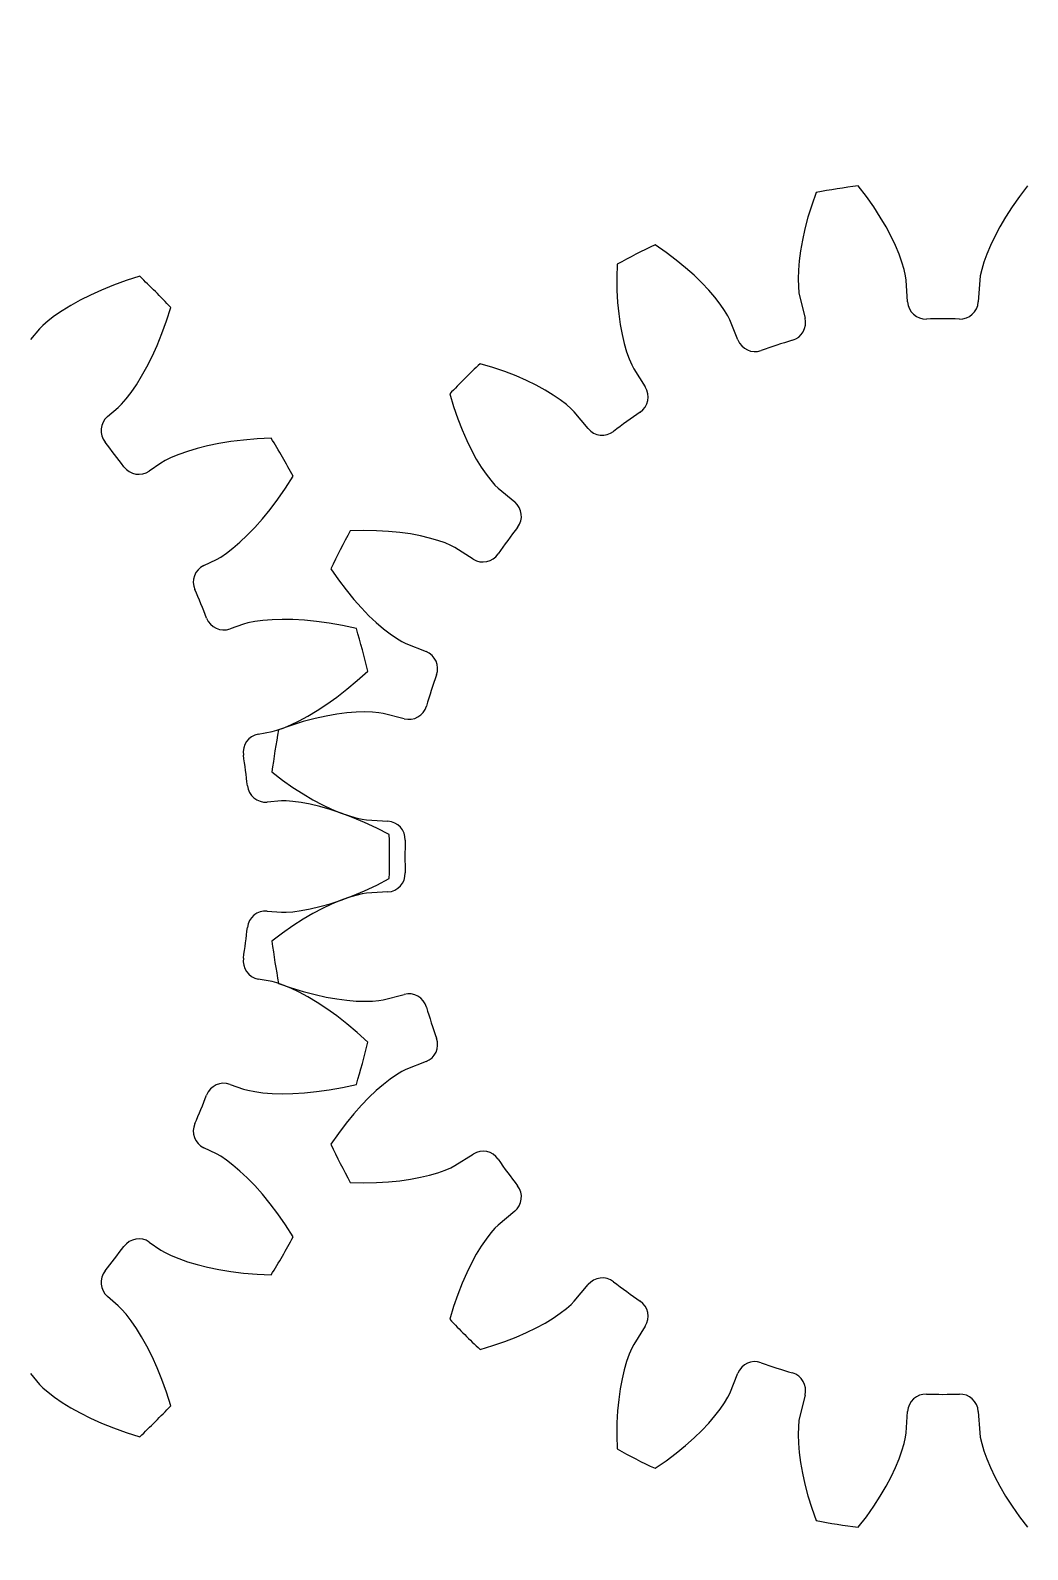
# Model space of a CAD drawing. Header units: millimetres. Extents: x -82 to 82, y -82 to 82.
# Drawn here: x 7.16 to 23.38, y -11.28 to 13.44 of the extents above; entities that cross this region are included whole.
import ezdxf

# ---------------------------------------------------------------- set-up
doc = ezdxf.new("R2010")
doc.units = ezdxf.units.MM

msp = doc.modelspace()

# ---------------------------------------------------------------- linework, layer by layer
at = {"layer": 'outer'}
msp.add_circle((0, 0), 82.428227, dxfattribs=at)
at = {"layer": 'planet'}
for p, q in [((20.754876, 10.74126), (20.623185, 10.913495)), ((23.376815, 10.913495), (23.245124, 10.74126)), ((19.936974, 10.80481), (19.864952, 10.60031)), ((20.873909, 10.572098), (20.754876, 10.74126)), ((23.245124, 10.74126), (23.126091, 10.572098)), ((19.804018, 10.402644), (19.753742, 10.212452)), ((19.864952, 10.60031), (19.804018, 10.402644)), ((20.980497, 10.406751), (20.873909, 10.572098)), ((21.074848, 10.246023), (20.980497, 10.406751)), ((23.019503, 10.406751), (22.925152, 10.246023)), ((23.126091, 10.572098), (23.019503, 10.406751)), ((19.753742, 10.212452), (19.713677, 10.030435)), ((21.157153, 10.090808), (21.074848, 10.246023)), ((22.925152, 10.246023), (22.842847, 10.090808)), ((17.496585, 9.830781), (17.318115, 9.953891)), ((19.713677, 10.030435), (19.683364, 9.857383)), ((21.227583, 9.942147), (21.157153, 10.090808)), ((21.286276, 9.801323), (21.227583, 9.942147)), ((22.772417, 9.942147), (22.713724, 9.801323)), ((22.842847, 10.090808), (22.772417, 9.942147)), ((17.662066, 9.706681), (17.496585, 9.830781)), ((17.814532, 9.582365), (17.662066, 9.706681)), ((19.662319, 9.694233), (19.650017, 9.542165)), ((19.683364, 9.857383), (19.662319, 9.694233)), ((21.333308, 9.670046), (21.286276, 9.801323)), ((21.368658, 9.550858), (21.333308, 9.670046)), ((22.666692, 9.670046), (22.631342, 9.550858)), ((22.713724, 9.801323), (22.666692, 9.670046)), ((16.699076, 9.638475), (16.693772, 9.421727)), ((16.693772, 9.421727), (16.696904, 9.214906)), ((17.953932, 9.458659), (17.814532, 9.582365)), ((18.080173, 9.336474), (17.953932, 9.458659)), ((19.650017, 9.542165), (19.645853, 9.402779)), ((19.645853, 9.402779), (19.649065, 9.278501)), ((21.392084, 9.448371), (21.368658, 9.550858)), ((21.402426, 9.377906), (21.392084, 9.448371)), ((22.607916, 9.448371), (22.597574, 9.377906)), ((22.631342, 9.550858), (22.607916, 9.448371)), ((16.696904, 9.214906), (16.70786, 9.018487)), ((18.193096, 9.216854), (18.080173, 9.336474)), ((18.292432, 9.10106), (18.193096, 9.216854)), ((19.649065, 9.278501), (19.658456, 9.173791)), ((19.658456, 9.173791), (19.670394, 9.103579)), ((21.424804, 9.026719), (21.402426, 9.377906)), ((22.597574, 9.377906), (22.575196, 9.026719)), ((16.70786, 9.018487), (16.726003, 8.832998)), ((18.37773, 8.990741), (18.292432, 9.10106)), ((18.44818, 8.88831), (18.37773, 8.990741)), ((19.670394, 9.103579), (19.757634, 8.762665)), ((16.726003, 8.832998), (16.75065, 8.659048)), ((16.75065, 8.659048), (16.781051, 8.497381)), ((18.50213, 8.798078), (18.44818, 8.88831)), ((18.533741, 8.734258), (18.50213, 8.798078)), ((18.663547, 8.407174), (18.533741, 8.734258)), ((16.781051, 8.497381), (16.816342, 8.348954)), ((16.816342, 8.348954), (16.855455, 8.215103)), ((16.855455, 8.215103), (16.896913, 8.0979)), ((14.679119, 7.957996), (14.471341, 8.019931)), ((14.87485, 7.891107), (14.679119, 7.957996)), ((16.896913, 8.0979), (16.938202, 8.001217)), ((16.938202, 8.001217), (16.971252, 7.938131)), ((16.971252, 7.938131), (17.159571, 7.64086)), ((15.05827, 7.81999), (14.87485, 7.891107)), ((15.229075, 7.745416), (15.05827, 7.81999)), ((15.386894, 7.668222), (15.229075, 7.745416)), ((15.531255, 7.589351), (15.386894, 7.668222)), ((13.980069, 7.528659), (14.042004, 7.320881)), ((15.661512, 7.509921), (15.531255, 7.589351)), ((15.776725, 7.431359), (15.661512, 7.509921)), ((15.87538, 7.355713), (15.776725, 7.431359)), ((14.042004, 7.320881), (14.108893, 7.12515)), ((15.954572, 7.286568), (15.87538, 7.355713)), ((16.004357, 7.23564), (15.954572, 7.286568)), ((16.228885, 6.964677), (16.004357, 7.23564)), ((14.108893, 7.12515), (14.18001, 6.94173)), ((14.18001, 6.94173), (14.254584, 6.770925)), ((14.254584, 6.770925), (14.331778, 6.613106)), ((14.331778, 6.613106), (14.410649, 6.468745)), ((14.410649, 6.468745), (14.490079, 6.338488)), ((14.490079, 6.338488), (14.568641, 6.223275)), ((14.568641, 6.223275), (14.644287, 6.12462)), ((14.644287, 6.12462), (14.713432, 6.045428)), ((14.713432, 6.045428), (14.76436, 5.995643)), ((14.76436, 5.995643), (15.035323, 5.771115)), ((12.578273, 5.306228), (12.361525, 5.300924)), ((12.785094, 5.303096), (12.578273, 5.306228)), ((12.981513, 5.29214), (12.785094, 5.303096)), ((13.167002, 5.273997), (12.981513, 5.29214)), ((13.340952, 5.24935), (13.167002, 5.273997)), ((13.502619, 5.218949), (13.340952, 5.24935)), ((13.651046, 5.183658), (13.502619, 5.218949)), ((13.784897, 5.144545), (13.651046, 5.183658)), ((13.9021, 5.103087), (13.784897, 5.144545)), ((13.998783, 5.061798), (13.9021, 5.103087)), ((14.061869, 5.028748), (13.998783, 5.061798)), ((14.35914, 4.840429), (14.061869, 5.028748)), ((12.046109, 4.681885), (12.169219, 4.503415)), ((12.169219, 4.503415), (12.293319, 4.337934)), ((12.293319, 4.337934), (12.417635, 4.185468)), ((12.417635, 4.185468), (12.541341, 4.046068)), ((12.541341, 4.046068), (12.663526, 3.919827)), ((12.663526, 3.919827), (12.783146, 3.806904)), ((12.783146, 3.806904), (12.89894, 3.707568)), ((12.89894, 3.707568), (13.009259, 3.62227)), ((13.009259, 3.62227), (13.11169, 3.55182)), ((13.11169, 3.55182), (13.201922, 3.49787)), ((13.201922, 3.49787), (13.265742, 3.466259)), ((13.265742, 3.466259), (13.592826, 3.336453)), ((11.787548, 2.246258), (11.597356, 2.195982)), ((11.969565, 2.286323), (11.787548, 2.246258)), ((12.142617, 2.316636), (11.969565, 2.286323)), ((12.305767, 2.337681), (12.142617, 2.316636)), ((12.457835, 2.349983), (12.305767, 2.337681)), ((12.597221, 2.354147), (12.457835, 2.349983)), ((12.721499, 2.350935), (12.597221, 2.354147)), ((12.826209, 2.341544), (12.721499, 2.350935)), ((12.896421, 2.329606), (12.826209, 2.341544)), ((13.237335, 2.242366), (12.896421, 2.329606)), ((11.39969, 2.135048), (11.19519, 2.063026)), ((11.597356, 2.195982), (11.39969, 2.135048)), ((11.086505, 1.376815), (11.25874, 1.245124)), ((11.25874, 1.245124), (11.427902, 1.126091)), ((11.427902, 1.126091), (11.593249, 1.019503)), ((11.593249, 1.019503), (11.753977, 0.925152)), ((11.753977, 0.925152), (11.909192, 0.842847)), ((11.909192, 0.842847), (12.057853, 0.772417)), ((12.057853, 0.772417), (12.198677, 0.713724)), ((12.198677, 0.713724), (12.329954, 0.666692)), ((12.329954, 0.666692), (12.449142, 0.631342)), ((12.449142, 0.631342), (12.551629, 0.607916)), ((12.551629, 0.607916), (12.622094, 0.597574)), ((12.622094, 0.597574), (12.973281, 0.575196)), ((12.198677, -0.713724), (12.057853, -0.772417)), ((12.329954, -0.666692), (12.198677, -0.713724)), ((12.449142, -0.631342), (12.329954, -0.666692)), ((12.551629, -0.607916), (12.449142, -0.631342)), ((12.622094, -0.597574), (12.551629, -0.607916)), ((12.973281, -0.575196), (12.622094, -0.597574)), ((11.753977, -0.925152), (11.593249, -1.019503)), ((11.909192, -0.842847), (11.753977, -0.925152)), ((12.057853, -0.772417), (11.909192, -0.842847)), ((11.427902, -1.126091), (11.25874, -1.245124)), ((11.593249, -1.019503), (11.427902, -1.126091)), ((11.25874, -1.245124), (11.086505, -1.376815)), ((11.19519, -2.063026), (11.39969, -2.135048)), ((11.39969, -2.135048), (11.597356, -2.195982)), ((11.597356, -2.195982), (11.787548, -2.246258)), ((11.787548, -2.246258), (11.969565, -2.286323)), ((11.969565, -2.286323), (12.142617, -2.316636)), ((12.142617, -2.316636), (12.305767, -2.337681)), ((12.305767, -2.337681), (12.457835, -2.349983)), ((12.457835, -2.349983), (12.597221, -2.354147)), ((12.597221, -2.354147), (12.721499, -2.350935)), ((12.721499, -2.350935), (12.826209, -2.341544)), ((12.826209, -2.341544), (12.896421, -2.329606)), ((12.896421, -2.329606), (13.237335, -2.242366)), ((13.592826, -3.336453), (13.265742, -3.466259)), ((12.89894, -3.707568), (12.783146, -3.806904)), ((13.009259, -3.62227), (12.89894, -3.707568)), ((13.11169, -3.55182), (13.009259, -3.62227)), ((13.201922, -3.49787), (13.11169, -3.55182)), ((13.265742, -3.466259), (13.201922, -3.49787)), ((12.663526, -3.919827), (12.541341, -4.046068)), ((12.783146, -3.806904), (12.663526, -3.919827)), ((12.417635, -4.185468), (12.293319, -4.337934)), ((12.541341, -4.046068), (12.417635, -4.185468)), ((12.293319, -4.337934), (12.169219, -4.503415)), ((12.169219, -4.503415), (12.046109, -4.681885)), ((14.061869, -5.028748), (14.35914, -4.840429)), ((13.502619, -5.218949), (13.651046, -5.183658)), ((13.651046, -5.183658), (13.784897, -5.144545)), ((13.784897, -5.144545), (13.9021, -5.103087)), ((13.9021, -5.103087), (13.998783, -5.061798)), ((13.998783, -5.061798), (14.061869, -5.028748)), ((12.361525, -5.300924), (12.578273, -5.306228)), ((12.578273, -5.306228), (12.785094, -5.303096)), ((12.785094, -5.303096), (12.981513, -5.29214)), ((12.981513, -5.29214), (13.167002, -5.273997)), ((13.167002, -5.273997), (13.340952, -5.24935)), ((13.340952, -5.24935), (13.502619, -5.218949)), ((15.035323, -5.771115), (14.76436, -5.995643)), ((14.644287, -6.12462), (14.568641, -6.223275)), ((14.713432, -6.045428), (14.644287, -6.12462)), ((14.76436, -5.995643), (14.713432, -6.045428)), ((14.490079, -6.338488), (14.410649, -6.468745)), ((14.568641, -6.223275), (14.490079, -6.338488)), ((14.331778, -6.613106), (14.254584, -6.770925)), ((14.410649, -6.468745), (14.331778, -6.613106)), ((14.254584, -6.770925), (14.18001, -6.94173)), ((14.108893, -7.12515), (14.042004, -7.320881)), ((14.18001, -6.94173), (14.108893, -7.12515)), ((16.004357, -7.23564), (16.228885, -6.964677)), ((14.042004, -7.320881), (13.980069, -7.528659)), ((15.776725, -7.431359), (15.87538, -7.355713)), ((15.87538, -7.355713), (15.954572, -7.286568)), ((15.954572, -7.286568), (16.004357, -7.23564)), ((15.386894, -7.668222), (15.531255, -7.589351)), ((15.531255, -7.589351), (15.661512, -7.509921)), ((15.661512, -7.509921), (15.776725, -7.431359)), ((17.159571, -7.64086), (16.971252, -7.938131)), ((14.679119, -7.957996), (14.87485, -7.891107)), ((14.87485, -7.891107), (15.05827, -7.81999)), ((15.05827, -7.81999), (15.229075, -7.745416)), ((15.229075, -7.745416), (15.386894, -7.668222)), ((14.471341, -8.019931), (14.679119, -7.957996)), ((16.896913, -8.0979), (16.855455, -8.215103)), ((16.938202, -8.001217), (16.896913, -8.0979)), ((16.971252, -7.938131), (16.938202, -8.001217)), ((16.816342, -8.348954), (16.781051, -8.497381)), ((16.855455, -8.215103), (16.816342, -8.348954)), ((16.781051, -8.497381), (16.75065, -8.659048)), ((18.533741, -8.734258), (18.663547, -8.407174)), ((16.726003, -8.832998), (16.70786, -9.018487)), ((16.75065, -8.659048), (16.726003, -8.832998)), ((18.37773, -8.990741), (18.44818, -8.88831)), ((18.44818, -8.88831), (18.50213, -8.798078)), ((18.50213, -8.798078), (18.533741, -8.734258)), ((19.757634, -8.762665), (19.670394, -9.103579)), ((16.70786, -9.018487), (16.696904, -9.214906)), ((18.193096, -9.216854), (18.292432, -9.10106)), ((18.292432, -9.10106), (18.37773, -8.990741)), ((19.670394, -9.103579), (19.658456, -9.173791)), ((21.402426, -9.377906), (21.424804, -9.026719)), ((22.575196, -9.026719), (22.597574, -9.377906)), ((16.696904, -9.214906), (16.693772, -9.421727)), ((17.953932, -9.458659), (18.080173, -9.336474)), ((18.080173, -9.336474), (18.193096, -9.216854)), ((19.649065, -9.278501), (19.645853, -9.402779)), ((19.658456, -9.173791), (19.649065, -9.278501)), ((21.392084, -9.448371), (21.402426, -9.377906)), ((22.597574, -9.377906), (22.607916, -9.448371)), ((16.693772, -9.421727), (16.699076, -9.638475)), ((17.662066, -9.706681), (17.814532, -9.582365)), ((17.814532, -9.582365), (17.953932, -9.458659)), ((19.645853, -9.402779), (19.650017, -9.542165)), ((19.650017, -9.542165), (19.662319, -9.694233)), ((21.333308, -9.670046), (21.368658, -9.550858)), ((21.368658, -9.550858), (21.392084, -9.448371)), ((22.607916, -9.448371), (22.631342, -9.550858)), ((22.631342, -9.550858), (22.666692, -9.670046)), ((17.318115, -9.953891), (17.496585, -9.830781)), ((17.496585, -9.830781), (17.662066, -9.706681)), ((19.662319, -9.694233), (19.683364, -9.857383)), ((19.683364, -9.857383), (19.713677, -10.030435)), ((21.227583, -9.942147), (21.286276, -9.801323)), ((21.286276, -9.801323), (21.333308, -9.670046)), ((22.666692, -9.670046), (22.713724, -9.801323)), ((22.713724, -9.801323), (22.772417, -9.942147)), ((19.713677, -10.030435), (19.753742, -10.212452)), ((21.074848, -10.246023), (21.157153, -10.090808)), ((21.157153, -10.090808), (21.227583, -9.942147)), ((22.772417, -9.942147), (22.842847, -10.090808)), ((22.842847, -10.090808), (22.925152, -10.246023)), ((19.753742, -10.212452), (19.804018, -10.402644)), ((20.980497, -10.406751), (21.074848, -10.246023)), ((22.925152, -10.246023), (23.019503, -10.406751)), ((19.804018, -10.402644), (19.864952, -10.60031)), ((19.864952, -10.60031), (19.936974, -10.80481)), ((20.754876, -10.74126), (20.873909, -10.572098)), ((20.873909, -10.572098), (20.980497, -10.406751)), ((23.019503, -10.406751), (23.126091, -10.572098)), ((23.126091, -10.572098), (23.245124, -10.74126)), ((20.623185, -10.913495), (20.754876, -10.74126)), ((23.245124, -10.74126), (23.376815, -10.913495))]:
    msp.add_line(p, q, dxfattribs=at)
for centre, radius, start, end in [((22, 0), 11, 97.190287, 100.809713), ((22, 0), 11, 115.190287, 118.809713), ((21.724197, 9.045796), 0.3, 183.646042, 271.746386), ((22.275803, 9.045796), 0.3, 268.253614, 356.353958), ((19.466999, 8.688291), 0.3, 286.253614, 14.353958), ((22, 0), 8.75, 88.253614, 91.746386), ((18.942391, 8.517836), 0.3, 201.646042, 289.746386), ((22, 0), 8.75, 106.253614, 109.746386), ((22, 0), 11, 133.190287, 136.809713), ((16.906144, 7.480316), 0.3, 304.253614, 32.353958), ((22, 0), 8.75, 124.253614, 127.746386), ((16.459885, 7.15609), 0.3, 219.646042, 307.746386), ((14.84391, 5.540115), 0.3, 322.253614, 50.353958), ((22, 0), 11, 151.190287, 154.809713), ((22, 0), 8.75, 142.253614, 145.746386), ((14.519684, 5.093856), 0.3, 237.646042, 325.746386), ((13.482164, 3.057609), 0.3, 340.253614, 68.353958), ((22, 0), 8.75, 160.253614, 163.746386), ((13.311709, 2.533001), 0.3, 255.646042, 343.746386), ((22, 0), 11, 169.190287, 172.809713), ((12.954204, 0.275803), 0.3, 358.253614, 86.353958), ((22, 0), 8.75, 178.253614, 181.746386), ((12.954204, -0.275803), 0.3, 273.646042, 1.746386), ((22, 0), 11, 187.190287, 190.809713), ((13.311709, -2.533001), 0.3, 16.253614, 104.353958), ((22, 0), 8.75, 196.253614, 199.746386), ((13.482164, -3.057609), 0.3, 291.646042, 19.746386), ((22, 0), 11, 205.190287, 208.809713), ((14.519684, -5.093856), 0.3, 34.253614, 122.353958), ((22, 0), 8.75, 214.253614, 217.746386), ((14.84391, -5.540115), 0.3, 309.646042, 37.746386), ((16.459885, -7.15609), 0.3, 52.253614, 140.353958), ((22, 0), 8.75, 232.253614, 235.746386), ((16.906144, -7.480316), 0.3, 327.646042, 55.746386), ((22, 0), 11, 223.190287, 226.809713), ((18.942391, -8.517836), 0.3, 70.253614, 158.353958), ((22, 0), 8.75, 250.253614, 253.746386), ((19.466999, -8.688291), 0.3, 345.646042, 73.746386), ((21.724197, -9.045796), 0.3, 88.253614, 176.353958), ((22, 0), 8.75, 268.253614, 271.746386), ((22.275803, -9.045796), 0.3, 3.646042, 91.746386), ((22, 0), 11, 241.190287, 244.809713), ((22, 0), 11, 259.190287, 262.809713)]:
    msp.add_arc(centre, radius, start, end, dxfattribs=at)
at = {"layer": 'sun'}
for p, q in [((8.935954, 9.44186), (8.717151, 9.371714)), ((8.31692, 9.218353), (8.136105, 9.136592)), ((8.510712, 9.296977), (8.31692, 9.218353)), ((8.717151, 9.371714), (8.510712, 9.296977)), ((7.81516, 8.967094), (7.67627, 8.881438)), ((7.968677, 9.052525), (7.81516, 8.967094)), ((8.136105, 9.136592), (7.968677, 9.052525)), ((9.371714, 8.717151), (9.44186, 8.935954)), ((7.447161, 8.715993), (7.361794, 8.642121)), ((7.553048, 8.797026), (7.447161, 8.715993)), ((7.67627, 8.881438), (7.553048, 8.797026)), ((9.296977, 8.510712), (9.371714, 8.717151)), ((7.307809, 8.587848), (7.158504, 8.412391)), ((7.361794, 8.642121), (7.307809, 8.587848)), ((9.218353, 8.31692), (9.296977, 8.510712)), ((9.136592, 8.136105), (9.218353, 8.31692)), ((8.967094, 7.81516), (9.052525, 7.968677)), ((9.052525, 7.968677), (9.136592, 8.136105)), ((8.797026, 7.553048), (8.881438, 7.67627)), ((8.881438, 7.67627), (8.967094, 7.81516)), ((8.642121, 7.361794), (8.715993, 7.447161)), ((8.715993, 7.447161), (8.797026, 7.553048)), ((8.412391, 7.158504), (8.587848, 7.307809)), ((8.587848, 7.307809), (8.642121, 7.361794)), ((10.040117, 6.681622), (9.86972, 6.638836)), ((10.223599, 6.719492), (10.040117, 6.681622)), ((10.419413, 6.751668), (10.223599, 6.719492)), ((10.626951, 6.777456), (10.419413, 6.751668)), ((10.845699, 6.796216), (10.626951, 6.777456)), ((11.075202, 6.807342), (10.845699, 6.796216)), ((9.347693, 6.442276), (9.2815, 6.403824)), ((9.44927, 6.491536), (9.347693, 6.442276)), ((9.572522, 6.542402), (9.44927, 6.491536)), ((9.713393, 6.592045), (9.572522, 6.542402)), ((9.86972, 6.638836), (9.713393, 6.592045)), ((9.2815, 6.403824), (9.091871, 6.272989)), ((11.308545, 5.994543), (11.432932, 6.187735)), ((11.182925, 5.814482), (11.308545, 5.994543)), ((11.056822, 5.647642), (11.182925, 5.814482)), ((10.806513, 5.354185), (10.93105, 5.49415)), ((10.93105, 5.49415), (11.056822, 5.647642)), ((10.565575, 5.116022), (10.68426, 5.22801)), ((10.68426, 5.22801), (10.806513, 5.354185)), ((10.34647, 4.93754), (10.452147, 5.018846)), ((10.452147, 5.018846), (10.565575, 5.116022)), ((9.978503, 4.737297), (10.186624, 4.836102)), ((10.186624, 4.836102), (10.253021, 4.874202)), ((10.253021, 4.874202), (10.34647, 4.93754)), ((10.622672, 3.78339), (10.405642, 3.706092)), ((10.696562, 3.8034), (10.622672, 3.78339)), ((10.807427, 3.824691), (10.696562, 3.8034)), ((10.939644, 3.841924), (10.807427, 3.824691)), ((11.088564, 3.853416), (10.939644, 3.841924)), ((11.251674, 3.858152), (11.088564, 3.853416)), ((11.427339, 3.855378), (11.251674, 3.858152)), ((11.61437, 3.844468), (11.427339, 3.855378)), ((11.81184, 3.824868), (11.61437, 3.844468)), ((12.018982, 3.796062), (11.81184, 3.824868)), ((12.235131, 3.757567), (12.018982, 3.796062)), ((12.459693, 3.708914), (12.235131, 3.757567)), ((12.474718, 2.863417), (12.644868, 3.017833)), ((12.141787, 2.593488), (12.306775, 2.722004)), ((12.306775, 2.722004), (12.474718, 2.863417)), ((11.824055, 2.374814), (11.980574, 2.477778)), ((11.980574, 2.477778), (12.141787, 2.593488)), ((11.529686, 2.207126), (11.673312, 2.28458)), ((11.673312, 2.28458), (11.824055, 2.374814)), ((10.864596, 1.993251), (11.091199, 2.034824)), ((11.091199, 2.034824), (11.165194, 2.05444)), ((11.165194, 2.05444), (11.271852, 2.091434)), ((11.271852, 2.091434), (11.394972, 2.142618)), ((11.394972, 2.142618), (11.529686, 2.207126)), ((11.239927, 0.905125), (11.010285, 0.886632)), ((11.316477, 0.905328), (11.239927, 0.905125)), ((11.429076, 0.8972), (11.316477, 0.905328)), ((11.561248, 0.879626), (11.429076, 0.8972)), ((11.708068, 0.852182), (11.561248, 0.879626)), ((11.866846, 0.814541), (11.708068, 0.852182)), ((12.035807, 0.766396), (11.866846, 0.814541)), ((12.213642, 0.707451), (12.035807, 0.766396)), ((12.39931, 0.637409), (12.213642, 0.707451)), ((12.591938, 0.555973), (12.39931, 0.637409)), ((12.790759, 0.462846), (12.591938, 0.555973)), ((12.995077, 0.35773), (12.790759, 0.462846)), ((12.591938, -0.555973), (12.790759, -0.462846)), ((12.790759, -0.462846), (12.995077, -0.35773)), ((12.035807, -0.766396), (12.213642, -0.707451)), ((12.213642, -0.707451), (12.39931, -0.637409)), ((12.39931, -0.637409), (12.591938, -0.555973)), ((11.010285, -0.886632), (11.239927, -0.905125)), ((11.239927, -0.905125), (11.316477, -0.905328)), ((11.316477, -0.905328), (11.429076, -0.8972)), ((11.429076, -0.8972), (11.561248, -0.879626)), ((11.561248, -0.879626), (11.708068, -0.852182)), ((11.708068, -0.852182), (11.866846, -0.814541)), ((11.866846, -0.814541), (12.035807, -0.766396)), ((11.091199, -2.034824), (10.864596, -1.993251)), ((11.165194, -2.05444), (11.091199, -2.034824)), ((11.271852, -2.091434), (11.165194, -2.05444)), ((11.394972, -2.142618), (11.271852, -2.091434)), ((11.529686, -2.207126), (11.394972, -2.142618)), ((11.673312, -2.28458), (11.529686, -2.207126)), ((11.824055, -2.374814), (11.673312, -2.28458)), ((11.980574, -2.477778), (11.824055, -2.374814)), ((12.141787, -2.593488), (11.980574, -2.477778)), ((12.306775, -2.722004), (12.141787, -2.593488)), ((12.474718, -2.863417), (12.306775, -2.722004)), ((12.644868, -3.017833), (12.474718, -2.863417)), ((10.405642, -3.706092), (10.622672, -3.78339)), ((10.622672, -3.78339), (10.696562, -3.8034)), ((10.696562, -3.8034), (10.807427, -3.824691)), ((10.807427, -3.824691), (10.939644, -3.841924)), ((10.939644, -3.841924), (11.088564, -3.853416)), ((11.088564, -3.853416), (11.251674, -3.858152)), ((11.251674, -3.858152), (11.427339, -3.855378)), ((11.427339, -3.855378), (11.61437, -3.844468)), ((11.61437, -3.844468), (11.81184, -3.824868)), ((11.81184, -3.824868), (12.018982, -3.796062)), ((12.018982, -3.796062), (12.235131, -3.757567)), ((12.235131, -3.757567), (12.459693, -3.708914)), ((10.186624, -4.836102), (9.978503, -4.737297)), ((10.253021, -4.874202), (10.186624, -4.836102)), ((10.34647, -4.93754), (10.253021, -4.874202)), ((10.452147, -5.018846), (10.34647, -4.93754)), ((10.565575, -5.116022), (10.452147, -5.018846)), ((10.68426, -5.22801), (10.565575, -5.116022)), ((10.806513, -5.354185), (10.68426, -5.22801)), ((10.93105, -5.49415), (10.806513, -5.354185)), ((11.056822, -5.647642), (10.93105, -5.49415)), ((11.182925, -5.814482), (11.056822, -5.647642)), ((11.308545, -5.994543), (11.182925, -5.814482)), ((11.432932, -6.187735), (11.308545, -5.994543)), ((9.091871, -6.272989), (9.2815, -6.403824)), ((9.2815, -6.403824), (9.347693, -6.442276)), ((9.347693, -6.442276), (9.44927, -6.491536)), ((9.44927, -6.491536), (9.572522, -6.542402)), ((9.572522, -6.542402), (9.713393, -6.592045)), ((9.713393, -6.592045), (9.86972, -6.638836)), ((9.86972, -6.638836), (10.040117, -6.681622)), ((10.040117, -6.681622), (10.223599, -6.719492)), ((10.223599, -6.719492), (10.419413, -6.751668)), ((10.419413, -6.751668), (10.626951, -6.777456)), ((10.626951, -6.777456), (10.845699, -6.796216)), ((10.845699, -6.796216), (11.075202, -6.807342)), ((8.587848, -7.307809), (8.412391, -7.158504)), ((8.642121, -7.361794), (8.587848, -7.307809)), ((8.715993, -7.447161), (8.642121, -7.361794)), ((8.797026, -7.553048), (8.715993, -7.447161)), ((8.881438, -7.67627), (8.797026, -7.553048)), ((8.967094, -7.81516), (8.881438, -7.67627)), ((9.052525, -7.968677), (8.967094, -7.81516)), ((9.136592, -8.136105), (9.052525, -7.968677)), ((9.218353, -8.31692), (9.136592, -8.136105)), ((9.296977, -8.510712), (9.218353, -8.31692)), ((7.158504, -8.412391), (7.307809, -8.587848)), ((7.307809, -8.587848), (7.361794, -8.642121)), ((7.361794, -8.642121), (7.447161, -8.715993)), ((9.371714, -8.717151), (9.296977, -8.510712)), ((7.447161, -8.715993), (7.553048, -8.797026)), ((7.553048, -8.797026), (7.67627, -8.881438)), ((7.67627, -8.881438), (7.81516, -8.967094)), ((9.44186, -8.935954), (9.371714, -8.717151)), ((7.81516, -8.967094), (7.968677, -9.052525)), ((7.968677, -9.052525), (8.136105, -9.136592)), ((8.136105, -9.136592), (8.31692, -9.218353)), ((8.31692, -9.218353), (8.510712, -9.296977)), ((8.510712, -9.296977), (8.717151, -9.371714)), ((8.717151, -9.371714), (8.935954, -9.44186))]:
    msp.add_line(p, q, dxfattribs=at)
for centre, radius, start, end in [((0, 0), 13, 43.423153, 46.576847), ((8.606811, 6.930029), 0.3, 130.396042, 218.840309), ((0, 0), 10.75, 36.159691, 38.840309), ((0, 0), 13, 28.423153, 31.576847), ((8.921501, 6.519918), 0.3, 216.159691, 304.603958), ((10.107165, 4.466287), 0.3, 115.396042, 203.840309), ((0, 0), 10.75, 21.159691, 23.840309), ((10.304987, 3.988703), 0.3, 201.159691, 289.603958), ((0, 0), 13, 13.423153, 16.576847), ((10.918732, 1.698176), 0.3, 100.396042, 188.840309), ((0, 0), 10.75, 6.159691, 8.840309), ((10.986205, 1.185664), 0.3, 186.159691, 274.603958), ((0, 0), 13, 358.423153, 1.576847), ((10.986205, -1.185664), 0.3, 85.396042, 173.840309), ((0, 0), 10.75, 351.159691, 353.840309), ((10.918732, -1.698176), 0.3, 171.159691, 259.603958), ((0, 0), 13, 343.423153, 346.576847), ((10.304987, -3.988703), 0.3, 70.396042, 158.840309), ((0, 0), 10.75, 336.159691, 338.840309), ((10.107165, -4.466287), 0.3, 156.159691, 244.603958), ((0, 0), 10.75, 321.159691, 323.840309), ((8.921501, -6.519918), 0.3, 55.396042, 143.840309), ((0, 0), 13, 328.423153, 331.576847), ((8.606811, -6.930029), 0.3, 141.159691, 229.603958), ((0, 0), 13, 313.423153, 316.576847)]:
    msp.add_arc(centre, radius, start, end, dxfattribs=at)

doc.saveas('drawing.dxf')
